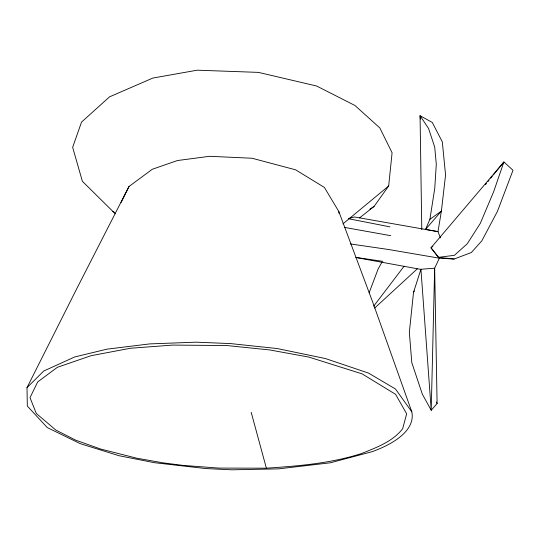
<?xml version="1.0" encoding="UTF-8"?>
<svg xmlns="http://www.w3.org/2000/svg" width="540" height="540" viewBox="0 0 540 540"><rect width="100%" height="100%" fill="white"/><g stroke="black" fill="none" stroke-linecap="round" stroke-linejoin="round"><path stroke-width="0.81" d="M359.539 217.904L374.058 206.442L388.672 185.99L392.087 152.766L379.829 127.933L354.949 105.482L316.609 86.009L258.464 72.387L197.188 70.187L152.827 78.071L109.499 96.869L81.533 122.108L72.657 147.319L82.384 181.305L115.263 213.766M420.93 269.264L431.224 410.279L434.653 268.198L420.93 269.264L413.525 292.356L409.34 332.235L411.791 362.596L422.334 394.2L431.224 410.279L437.096 403.522L434.653 268.198L439.378 258.188L430.988 247.82L503.901 161.953L513 170.275L497.401 211.457L481.822 240.847L471.366 252.504L454.14 259.031L439.378 258.188L388.517 249.494L350.352 243.938M440.417 237.857L437.987 231.647L425.567 229.406L429.908 219.314L434.761 188.352L436.3 164.18L434.714 147.123L428.564 128.466L420.059 115.709L421.781 229.642M369.137 292.788L378.149 268.947L381.854 262.332M121.034 202.595L128.999 186.503L152.233 169.29L177.417 160.542L209.567 156.303L252.065 158.247L295.596 169.817L324.412 187.441L338.816 211.511L372.992 302.906L411.804 411.824A185.807 60.305 2.8 0 1 372.263 451.649L330.345 462.787L278.525 468.869L231.923 469.814L205.916 468.572L154.366 462.686L118.908 455.693L80.312 443.678L47.264 427.572L27.324 406.053L27 387.646L76.221 289.757L128.999 186.503M413.525 292.356L414.389 290.945M373.694 306.14L404.109 266.207M485.406 184.734L486.459 183.431M488.045 181.481L489.105 180.178M490.691 178.227L492.277 176.276M493.331 174.974L503.901 161.953L493.675 191.666L480.323 223.344L467.296 243.736L454.417 255.312L438.352 257.357L430.988 247.82L432.871 246.247M425.567 229.406L441.389 211.093L445.568 175.028L442.307 141.845L432.284 122.459L420.059 115.709L420.383 119.056M27 387.646L43.706 371.041L74.695 356.96L106.947 349.164L149.715 343.899L196.013 342.171L230.668 343.595L277.216 348.55L325.431 358.553L368.523 373.086L395.449 388.976L411.804 411.824M374.639 308.07L417.305 268.853M342.934 223.884L388.672 185.99M429.908 219.314L441.389 211.093L437.987 231.647L354.503 216.979L348.793 218.417M369.927 209.169L374.058 206.442M266.369 468.187C298.465 466.034 330.838 463.428 361.631 453.492C376.448 447.505 392.573 441.761 402.692 428.666L406.654 413.815L395.597 394.342L362.05 373.842L308.894 357.089L269.71 349.94L226.753 345.533L172.672 345.087L130.457 348.253L91.037 355.705L57.375 367.301L37.685 381.935L30.011 397.67L36.281 413.444L55.816 430.049L75.681 440.161L100.697 449.057L136.62 458.163L163.087 462.868L183.06 465.406L218.565 468.079L266.369 468.187L251.215 412.371M438.352 257.357L454.14 259.031M355.759 257.377L382.907 261.374M357.46 257.796L421.214 269.46M344.655 227.435L390.737 235.683M348.8 218.781L389.948 226.868M112.82 211.471L114.311 212.22M436.462 402.003L437.096 403.522M338.816 211.511L338.918 213.185"/></g></svg>
